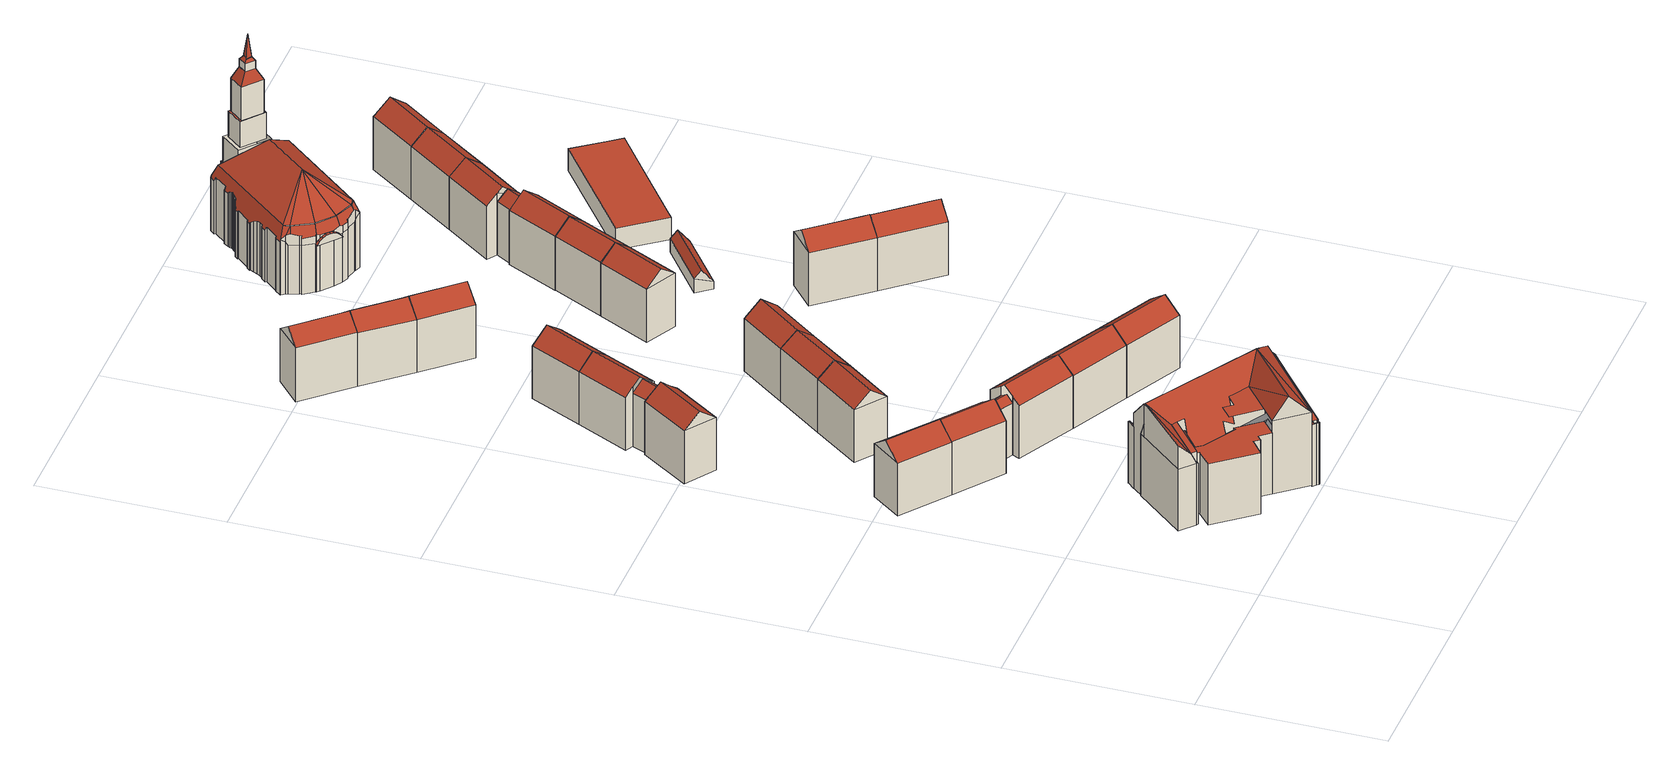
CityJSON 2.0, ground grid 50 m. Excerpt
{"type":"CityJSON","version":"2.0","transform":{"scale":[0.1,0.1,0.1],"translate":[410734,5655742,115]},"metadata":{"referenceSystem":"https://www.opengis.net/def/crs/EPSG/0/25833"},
"CityObjects":{
"building1":{"type":"Building","attributes":{"Dachtyp_tdc":"tdcGableRoof","Gemeindeschluessel":14612000,"Dachneigung":37.02,"QualitaetDacherkennung":70,"Geometrietyp2DReferenz":"3000","measuredHeight":19.49,"function":"31001_9998","roofType":"3100"},"geometry":[{"type":"Solid","lod":"2","boundaries":[[[[0,1,2,3]],[[1,4,5,2]],[[4,6,7,5]],[[6,0,3,7]],[[4,1,8]],[[0,6,9]],[[1,0,9,8]],[[6,4,8,9]],[[3,2,5,7]]]],"semantics":{"surfaces":[{"type":"WallSurface"},{"type":"RoofSurface"},{"type":"GroundSurface"}],"values":[[0,0,0,0,0,0,1,1,2]]}}]},
"building2":{"type":"Building","attributes":{"Dachtyp_tdc":"tdcFreeFormRoof","Gemeindeschluessel":14612000,"Dachneigung":36.96,"QualitaetDacherkennung":73,"Geometrietyp2DReferenz":"3000","measuredHeight":19.43,"function":"31001_9998","roofType":"5000"},"geometry":[{"type":"Solid","lod":"2","boundaries":[[[[6,10,11,7]],[[10,12,13,11]],[[12,14,15,13]],[[14,16,17,15]],[[16,18,19,17]],[[18,20,3,19]],[[20,6,7,3]],[[12,10,6,21,14]],[[18,16,14,21,20]],[[6,20,21]],[[7,11,13,15,17,19,3]]]],"semantics":{"surfaces":[{"type":"WallSurface"},{"type":"RoofSurface"},{"type":"GroundSurface"}],"values":[[0,0,0,0,0,0,0,1,1,0,2]]}}]},
"building3":{"type":"Building","attributes":{"Gemeindeschluessel":14612000,"QualitaetDacherkennung":100,"Geometrietyp2DReferenz":"3000","function":"31001_9998","roofType":"9999"},"children":["building3-1","building3-2","building3-3","building3-4","building3-5","building3-6","building3-7"]},
"building3-1":{"type":"BuildingPart","attributes":{"Dachtyp_tdc":"tdcPolyFlatRoof","Dachneigung":0,"QualitaetDacherkennung":100,"Geometrietyp2DReferenz":"3000","measuredHeight":18.28,"roofType":"1000"},"parents":["building3"],"geometry":[{"type":"MultiSurface","lod":"2","boundaries":[[[22,23,24,25]],[[23,26,27,24]],[[26,28,29,27]],[[28,30,31,29]],[[30,32,33,31]],[[32,34,35,33]],[[34,36,37,35]],[[36,38,39,37]],[[38,40,41,39]],[[40,42,43,41]],[[42,44,45,43]],[[44,46,47,45]],[[46,48,49,47]],[[48,50,51,49]],[[50,52,53,51]],[[52,54,55,53]],[[54,56,57,55]],[[56,58,59,57]],[[58,60,61,62,59]],[[63,64,65,66,67]],[[64,68,69,65]],[[68,70,71,69]],[[70,72,73,71]],[[72,74,75,73]],[[74,76,77,75]],[[76,78,79,77]],[[78,22,25,79]],[[78,76,74,72,70,68,64,63,80,60,58,56,54,52,50,48,46,44,42,40,38,36,34,32,30,28,26,23,22]],[[25,24,27,29,31,33,35,37,39,41,43,45,47,49,51,53,55,57,59,62,81,66,65,69,71,73,75,77,79]]],"semantics":{"surfaces":[{"type":"WallSurface"},{"type":"RoofSurface"},{"type":"GroundSurface"}],"values":[0,0,0,0,0,0,0,0,0,0,0,0,0,0,0,0,0,0,0,0,0,0,0,0,0,0,0,1,2]}}]},
"building3-2":{"type":"BuildingPart","attributes":{"Dachtyp_tdc":"tdcPolyFlatRoof","Dachneigung":0,"QualitaetDacherkennung":100,"Geometrietyp2DReferenz":"3000","measuredHeight":18.12,"roofType":"1000"},"parents":["building3"],"geometry":[{"type":"MultiSurface","lod":"2","boundaries":[[[82,83,84,85,86,87,88,89,90,91,92,93,94,95,96,97,98,99,100]],[[101,102,98,97]],[[103,104,101,97,96]],[[105,103,96,95]],[[106,105,95,94]],[[91,90,107,108]],[[90,89,109,107]],[[89,88,110,109]],[[88,87,111,110]],[[87,86,112,111]],[[86,85,113,112]],[[85,84,114,113]],[[84,83,115,114]],[[83,82,116,115]],[[117,118,119,120,121,122,123,124,125,126,108,107,109,110,111,112,113,114,115,116]],[[118,117,100,99]],[[101,120,119,102]],[[119,118,99,98,102]],[[103,122,121,104]],[[104,121,120,101]],[[105,123,122,103]],[[106,124,123,105]],[[125,124,106,94,93]],[[126,125,93,92]],[[108,126,92,91]],[[116,82,100,117]]],"semantics":{"surfaces":[{"type":"RoofSurface"},{"type":"WallSurface"},{"type":"GroundSurface"},{"type":"ClosureSurface","isClosure":"1","QuelleClosure":"LoD1Solid"}],"values":[0,1,1,1,1,1,1,1,1,1,1,1,1,1,2,3,3,3,3,3,3,3,3,3,3,3]}}]},
"building3-3":{"type":"BuildingPart","attributes":{"Dachtyp_tdc":"tdcGableRoof","Dachneigung":46.11,"QualitaetDacherkennung":100,"Geometrietyp2DReferenz":"3000","measuredHeight":28.09,"roofType":"3100"},"parents":["building3"],"geometry":[{"type":"MultiSurface","lod":"2","boundaries":[[[127,128,91,108,61,60]],[[128,127,129]],[[130,129,131]],[[129,130,132,128]],[[131,127,133]],[[127,131,129]],[[108,126,134,135,136,61]]],"semantics":{"surfaces":[{"type":"WallSurface"},{"type":"RoofSurface"},{"type":"GroundSurface"}],"values":[0,0,1,1,1,1,2]}}]},
"building3-4":{"type":"BuildingPart","attributes":{"Dachtyp_tdc":"tdcGableRoof","Dachneigung":56.49,"QualitaetDacherkennung":100,"Geometrietyp2DReferenz":"3000","measuredHeight":28.16,"roofType":"3100"},"parents":["building3"],"geometry":[{"type":"MultiSurface","lod":"2","boundaries":[[[137,138,63,67,139,140,141]],[[142,143,144,145,146,98,102,101,104,103,105,106,147,148,149,150,151,152,130,131]],[[131,153,154,138,137,142]],[[155,156,157,158,159,160,161,162,163,164,165,166,167,168,169,170,171,139,67]]],"semantics":{"surfaces":[{"type":"WallSurface"},{"type":"RoofSurface"},{"type":"GroundSurface"}],"values":[0,1,1,2]}}]},
"building3-5":{"type":"BuildingPart","attributes":{"Dachtyp_tdc":"tdcGambrelHipGambrelRoof","Dachneigung":47.39,"QualitaetDacherkennung":100,"Geometrietyp2DReferenz":"3000","measuredHeight":28.23,"roofType":"9999"},"parents":["building3"],"geometry":[{"type":"MultiSurface","lod":"2","boundaries":[[[82,172,173,174,116]],[[172,175,176,173]],[[175,100,117,177,176]],[[178,140,179,143,180]],[[100,175,178,180]],[[100,180,181,82]],[[141,182,142]],[[183,181,180,142]],[[182,184,183,142]],[[82,181,183,184,172]],[[172,184,182,141,140,178,175]],[[177,174,173,176]]],"semantics":{"surfaces":[{"type":"WallSurface"},{"type":"RoofSurface"},{"type":"GroundSurface"}],"values":[0,0,0,1,1,1,1,1,1,0,0,2]}}]},
"building3-6":{"type":"BuildingPart","attributes":{"Dachtyp_tdc":"tdcLeanToRoof","Dachneigung":0,"QualitaetDacherkennung":100,"Geometrietyp2DReferenz":"3000","measuredHeight":21.67,"roofType":"2100"},"parents":["building3"],"geometry":[{"type":"MultiSurface","lod":"2","boundaries":[[[185,181,186,116,82]],[[181,180,144,187,186]],[[181,185,188,180]],[[187,117,116,186]]],"semantics":{"surfaces":[{"type":"WallSurface"},{"type":"RoofSurface"},{"type":"GroundSurface"}],"values":[0,0,1,2]}}]},
"building3-7":{"type":"BuildingPart","attributes":{"Dachtyp_tdc":"tdcPolyFlatRoof","Dachneigung":0,"QualitaetDacherkennung":100,"Geometrietyp2DReferenz":"3000","measuredHeight":21.7,"roofType":"1000"},"parents":["building3"],"geometry":[{"type":"MultiSurface","lod":"2","boundaries":[[[189,190,191,192,132,130,152]],[[134,126,124,193,194,195,196,197]]],"semantics":{"surfaces":[{"type":"RoofSurface"},{"type":"GroundSurface"}],"values":[0,1]}}]},
"building4":{"type":"Building","attributes":{"Dachtyp_tdc":"tdcFreeFormRoof","Gemeindeschluessel":14612000,"Dachneigung":37.3,"QualitaetDacherkennung":77,"Geometrietyp2DReferenz":"3000","measuredHeight":19.48,"function":"31001_9998","roofType":"5000"},"geometry":[{"type":"Solid","lod":"2","boundaries":[[[[198,199,200,201]],[[199,202,203,200]],[[202,204,205,203]],[[204,206,207,205]],[[206,208,209,207]],[[208,198,201,209]],[[208,206,204,210,211]],[[210,202,199,198,211]],[[198,208,211]],[[204,202,210]],[[201,200,203,205,207,209]]]],"semantics":{"surfaces":[{"type":"WallSurface"},{"type":"RoofSurface"},{"type":"GroundSurface"}],"values":[[0,0,0,0,0,0,1,1,0,0,2]]}}]},
"building5":{"type":"Building","attributes":{"Dachtyp_tdc":"tdcGableRoof","Gemeindeschluessel":14612000,"Dachneigung":37.08,"QualitaetDacherkennung":72,"Geometrietyp2DReferenz":"3000","measuredHeight":19.44,"function":"31001_9998","roofType":"3100"},"geometry":[{"type":"Solid","lod":"2","boundaries":[[[[212,213,214,215]],[[213,216,217,214]],[[216,218,219,217]],[[218,212,215,219]],[[216,213,220]],[[212,218,221]],[[213,212,221,220]],[[218,216,220,221]],[[215,214,217,219]]]],"semantics":{"surfaces":[{"type":"WallSurface"},{"type":"RoofSurface"},{"type":"GroundSurface"}],"values":[[0,0,0,0,0,0,1,1,2]]}}]},
"building6":{"type":"Building","attributes":{"Gemeindeschluessel":14612000,"Geometrietyp2DReferenz":"3000","function":"31001_9998","roofType":"9999"},"children":["building6-1","building6-2"]},
"building6-1":{"type":"BuildingPart","attributes":{"Dachtyp_tdc":"tdcFreeFormRoof","Dachneigung":37.28,"QualitaetDacherkennung":52,"Geometrietyp2DReferenz":"3000","measuredHeight":17.02,"roofType":"5000"},"parents":["building6"],"geometry":[{"type":"MultiSurface","lod":"2","boundaries":[[[222,223,17,224]],[[223,225,15,17]],[[226,227,228,229,230]],[[228,231,232,222,229]],[[223,232,231,225]],[[222,232,223]],[[225,231,228,227,233]],[[233,227,226,234]],[[15,13,235,236,224,17]],[[225,233,13,15]],[[233,234,235,13]]],"semantics":{"surfaces":[{"type":"WallSurface"},{"type":"RoofSurface"},{"type":"GroundSurface"}],"values":[0,0,1,1,0,0,0,0,2,0,0]}}]},
"building6-2":{"type":"BuildingPart","attributes":{"Dachtyp_tdc":"tdcGableRoof","Dachneigung":37.16,"QualitaetDacherkennung":72,"Geometrietyp2DReferenz":"3000","measuredHeight":19.46,"roofType":"3100"},"parents":["building6"],"geometry":[{"type":"MultiSurface","lod":"2","boundaries":[[[237,238,222,224,239]],[[240,235,234,226]],[[240,241,242,235]],[[241,243,244,242]],[[243,245,246,244]],[[245,247,248,246]],[[247,249,250,248]],[[249,237,239,250]],[[245,243,241,240,251]],[[251,238,237,249,247,245]],[[239,224,236,235,242,244,246,248,250]]],"semantics":{"surfaces":[{"type":"WallSurface"},{"type":"RoofSurface"},{"type":"GroundSurface"}],"values":[0,0,0,0,0,0,0,0,1,1,2]}}]},
"building7":{"type":"Building","attributes":{"Gemeindeschluessel":14612000,"Geometrietyp2DReferenz":"3000","function":"31001_9998","roofType":"9999"},"children":["building7-1","building7-2"]},
"building7-1":{"type":"BuildingPart","attributes":{"Dachtyp_tdc":"tdcGableRoof","Dachneigung":38.17,"QualitaetDacherkennung":59,"Geometrietyp2DReferenz":"3000","measuredHeight":18.44,"roofType":"3100"},"parents":["building7"],"geometry":[{"type":"MultiSurface","lod":"2","boundaries":[[[252,253,205,254]],[[253,255,203,205]],[[255,256,257,203]],[[255,253,258]],[[253,252,259,258]],[[256,255,258,259,260]],[[254,205,203,257,261]]],"semantics":{"surfaces":[{"type":"WallSurface"},{"type":"RoofSurface"},{"type":"GroundSurface"}],"values":[0,0,0,0,1,1,2]}}]},
"building7-2":{"type":"BuildingPart","attributes":{"Dachtyp_tdc":"tdcGableRoof","Dachneigung":37.46,"QualitaetDacherkennung":78,"Geometrietyp2DReferenz":"3000","measuredHeight":19.54,"roofType":"3100"},"parents":["building7"],"geometry":[{"type":"MultiSurface","lod":"2","boundaries":[[[262,252,254]],[[263,257,256]],[[263,264,265,257]],[[264,266,267,265]],[[266,268,269,267]],[[268,270,271,269]],[[270,272,273,271]],[[272,262,254,273]],[[268,266,264,263,274]],[[274,262,272,270,268]],[[254,261,257,265,267,269,271,273]]],"semantics":{"surfaces":[{"type":"WallSurface"},{"type":"RoofSurface"},{"type":"GroundSurface"}],"values":[0,0,0,0,0,0,0,0,1,1,2]}}]},
"building8":{"type":"Building","attributes":{"Dachtyp_tdc":"tdcGableRoof","Gemeindeschluessel":14612000,"Dachneigung":36.84,"QualitaetDacherkennung":76,"Geometrietyp2DReferenz":"3000","measuredHeight":19.42,"function":"31001_9998","roofType":"3100"},"geometry":[{"type":"Solid","lod":"2","boundaries":[[[[275,276,277,214]],[[276,278,279,277]],[[278,216,217,279]],[[216,275,214,217]],[[278,276,280]],[[275,216,220]],[[276,275,220,280]],[[216,278,280,220]],[[214,277,279,217]]]],"semantics":{"surfaces":[{"type":"WallSurface"},{"type":"RoofSurface"},{"type":"GroundSurface"}],"values":[[0,0,0,0,0,0,1,1,2]]}}]},
"building9":{"type":"Building","attributes":{"Dachtyp_tdc":"tdcGableRoof","Gemeindeschluessel":14612000,"Dachneigung":37.14,"QualitaetDacherkennung":76,"Geometrietyp2DReferenz":"3000","measuredHeight":19.46,"function":"31001_9998","roofType":"3100"},"geometry":[{"type":"Solid","lod":"2","boundaries":[[[[266,281,282,267]],[[281,283,284,282]],[[283,270,271,284]],[[270,266,267,271]],[[283,281,285]],[[266,270,268]],[[281,266,268,285]],[[270,283,285,268]],[[267,282,284,271]]]],"semantics":{"surfaces":[{"type":"WallSurface"},{"type":"RoofSurface"},{"type":"GroundSurface"}],"values":[[0,0,0,0,0,0,1,1,2]]}}]},
"building10":{"type":"Building","attributes":{"Dachtyp_tdc":"tdcGableRoof","Gemeindeschluessel":14612000,"Dachneigung":36.98,"QualitaetDacherkennung":76,"Geometrietyp2DReferenz":"3000","measuredHeight":19.47,"function":"31001_9998","roofType":"3100"},"geometry":[{"type":"Solid","lod":"2","boundaries":[[[[243,286,287,244]],[[286,288,289,287]],[[288,290,248,289]],[[290,243,244,248]],[[288,286,291]],[[243,290,292]],[[286,243,292,291]],[[290,288,291,292]],[[244,287,289,248]]]],"semantics":{"surfaces":[{"type":"WallSurface"},{"type":"RoofSurface"},{"type":"GroundSurface"}],"values":[[0,0,0,0,0,0,1,1,2]]}}]},
"building11":{"type":"Building","attributes":{"Dachtyp_tdc":"tdcGableRoof","Gemeindeschluessel":14612000,"Dachneigung":37.13,"QualitaetDacherkennung":80,"Geometrietyp2DReferenz":"3000","measuredHeight":19.52,"function":"31001_9998","roofType":"3100"},"geometry":[{"type":"Solid","lod":"2","boundaries":[[[[293,294,295,296]],[[294,297,298,295]],[[297,299,300,298]],[[299,293,296,300]],[[297,294,301]],[[293,299,302]],[[294,293,302,301]],[[299,297,301,302]],[[296,295,298,300]]]],"semantics":{"surfaces":[{"type":"WallSurface"},{"type":"RoofSurface"},{"type":"GroundSurface"}],"values":[[0,0,0,0,0,0,1,1,2]]}}]},
"building12":{"type":"Building","attributes":{"Dachtyp_tdc":"tdcGableRoof","Gemeindeschluessel":14612000,"Dachneigung":37.05,"QualitaetDacherkennung":72,"Geometrietyp2DReferenz":"3000","measuredHeight":19.4,"function":"31001_9998","roofType":"3100"},"geometry":[{"type":"Solid","lod":"2","boundaries":[[[[303,304,305,306]],[[304,307,308,305]],[[307,278,309,308]],[[278,303,306,309]],[[307,304,310]],[[303,278,280]],[[304,303,280,310]],[[278,307,310,280]],[[306,305,308,309]]]],"semantics":{"surfaces":[{"type":"WallSurface"},{"type":"RoofSurface"},{"type":"GroundSurface"}],"values":[[0,0,0,0,0,0,1,1,2]]}}]},
"building13":{"type":"Building","attributes":{"Dachtyp_tdc":"tdcGableRoof","Gemeindeschluessel":14612000,"Dachneigung":37.38,"QualitaetDacherkennung":82,"Geometrietyp2DReferenz":"3000","measuredHeight":19.55,"function":"31001_9998","roofType":"3100"},"geometry":[{"type":"Solid","lod":"2","boundaries":[[[[311,312,313,300]],[[312,314,315,313]],[[314,316,296,315]],[[316,311,300,296]],[[314,312,317]],[[311,316,318]],[[312,311,318,317]],[[316,314,317,318]],[[300,313,315,296]]]],"semantics":{"surfaces":[{"type":"WallSurface"},{"type":"RoofSurface"},{"type":"GroundSurface"}],"values":[[0,0,0,0,0,0,1,1,2]]}}]},
"building14":{"type":"Building","attributes":{"Dachtyp_tdc":"tdcGableRoof","Gemeindeschluessel":14612000,"Dachneigung":37.07,"QualitaetDacherkennung":73,"Geometrietyp2DReferenz":"3000","measuredHeight":19.49,"function":"31001_9998","roofType":"3100"},"geometry":[{"type":"Solid","lod":"2","boundaries":[[[[319,288,289,320]],[[288,286,287,289]],[[286,321,322,287]],[[321,319,320,322]],[[286,288,323]],[[319,321,324]],[[288,319,324,323]],[[321,286,323,324]],[[320,289,287,322]]]],"semantics":{"surfaces":[{"type":"WallSurface"},{"type":"RoofSurface"},{"type":"GroundSurface"}],"values":[[0,0,0,0,0,0,1,1,2]]}}]},
"building15":{"type":"Building","attributes":{"Dachtyp_tdc":"tdcGableRoof","Gemeindeschluessel":14612000,"Dachneigung":37.32,"QualitaetDacherkennung":73,"Geometrietyp2DReferenz":"3000","measuredHeight":19.55,"function":"31001_9998","roofType":"3100"},"geometry":[{"type":"Solid","lod":"2","boundaries":[[[[325,326,327,313]],[[326,328,329,327]],[[328,314,315,329]],[[314,325,313,315]],[[328,326,330]],[[325,314,331]],[[326,325,331,330]],[[314,328,330,331]],[[313,327,329,315]]]],"semantics":{"surfaces":[{"type":"WallSurface"},{"type":"RoofSurface"},{"type":"GroundSurface"}],"values":[[0,0,0,0,0,0,1,1,2]]}}]},
"building16":{"type":"Building","attributes":{"Dachtyp_tdc":"tdcGableRoof","Gemeindeschluessel":14612000,"Dachneigung":36.96,"QualitaetDacherkennung":75,"Geometrietyp2DReferenz":"3000","measuredHeight":19.5,"function":"31001_9998","roofType":"3100"},"geometry":[{"type":"Solid","lod":"2","boundaries":[[[[332,333,334,335]],[[333,336,337,334]],[[336,338,339,337]],[[338,332,335,339]],[[336,333,340]],[[332,338,341]],[[333,332,341,340]],[[338,336,340,341]],[[335,334,337,339]]]],"semantics":{"surfaces":[{"type":"WallSurface"},{"type":"RoofSurface"},{"type":"GroundSurface"}],"values":[[0,0,0,0,0,0,1,1,2]]}}]},
"building17":{"type":"Building","attributes":{"Dachtyp_tdc":"tdcGableRoof","Gemeindeschluessel":14612000,"Dachneigung":36.8,"QualitaetDacherkennung":81,"Geometrietyp2DReferenz":"3000","measuredHeight":19.49,"function":"31001_9998","roofType":"3100"},"geometry":[{"type":"Solid","lod":"2","boundaries":[[[[342,343,344,334]],[[343,345,346,344]],[[345,336,337,346]],[[336,342,334,337]],[[345,343,347]],[[342,336,340]],[[343,342,340,347]],[[336,345,347,340]],[[334,344,346,337]]]],"semantics":{"surfaces":[{"type":"WallSurface"},{"type":"RoofSurface"},{"type":"GroundSurface"}],"values":[[0,0,0,0,0,0,1,1,2]]}}]},
"building18":{"type":"Building","attributes":{"Dachtyp_tdc":"tdcGableRoof","Gemeindeschluessel":14612000,"Dachneigung":37.13,"QualitaetDacherkennung":77,"Geometrietyp2DReferenz":"3000","measuredHeight":19.55,"function":"31001_9998","roofType":"3100"},"geometry":[{"type":"Solid","lod":"2","boundaries":[[[[348,349,350,351]],[[349,352,353,350]],[[352,354,355,353]],[[354,348,351,355]],[[352,349,356]],[[348,354,357]],[[349,348,357,356]],[[354,352,356,357]],[[351,350,353,355]]]],"semantics":{"surfaces":[{"type":"WallSurface"},{"type":"RoofSurface"},{"type":"GroundSurface"}],"values":[[0,0,0,0,0,0,1,1,2]]}}]},
"building19":{"type":"Building","attributes":{"Dachtyp_tdc":"tdcGableRoof","Gemeindeschluessel":14612000,"Dachneigung":52.35,"QualitaetDacherkennung":3,"Geometrietyp2DReferenz":"3000","measuredHeight":6.33,"function":"31001_2463","roofType":"3100"},"geometry":[{"type":"Solid","lod":"2","boundaries":[[[[358,359,360,361]],[[359,362,363,360]],[[362,364,365,363]],[[364,358,361,365]],[[362,359,366]],[[358,364,367]],[[359,358,367,366]],[[364,362,366,367]],[[361,360,363,365]]]],"semantics":{"surfaces":[{"type":"WallSurface"},{"type":"RoofSurface"},{"type":"GroundSurface"}],"values":[[0,0,0,0,0,0,1,1,2]]}}]},
"building20":{"type":"Building","attributes":{"Gemeindeschluessel":14612000,"Geometrietyp2DReferenz":"3000","function":"31001_9998","roofType":"9999"},"children":["building20-1","building20-2"]},
"building20-1":{"type":"BuildingPart","attributes":{"Dachtyp_tdc":"tdcGableRoof","Dachneigung":37.64,"QualitaetDacherkennung":60,"Geometrietyp2DReferenz":"3000","measuredHeight":18.37,"roofType":"3100"},"parents":["building20"],"geometry":[{"type":"MultiSurface","lod":"2","boundaries":[[[368,369,370,371]],[[372,373,374,375]],[[368,373,376]],[[369,368,376,377,378]],[[373,372,379,377,376]],[[371,370,375,374]],[[373,368,371,374]]],"semantics":{"surfaces":[{"type":"WallSurface"},{"type":"RoofSurface"},{"type":"GroundSurface"}],"values":[0,0,0,1,1,2,0]}}]},
"building20-2":{"type":"BuildingPart","attributes":{"Dachtyp_tdc":"tdcGableRoof","Dachneigung":36.95,"QualitaetDacherkennung":81,"Geometrietyp2DReferenz":"3000","measuredHeight":19.77,"roofType":"3100"},"parents":["building20"],"geometry":[{"type":"MultiSurface","lod":"2","boundaries":[[[345,343,380,381]],[[343,382,383,380]],[[382,384,375,383]],[[384,372,375]],[[385,370,369]],[[385,386,387,370]],[[386,345,381,387]],[[386,388,389,390,345]],[[343,390,389,391,382]],[[382,391,384]],[[385,388,386]],[[345,390,343]],[[381,380,383,375,370,387]]],"semantics":{"surfaces":[{"type":"WallSurface"},{"type":"RoofSurface"},{"type":"GroundSurface"}],"values":[0,0,0,0,0,0,0,1,1,0,0,0,2]}}]},
"building21":{"type":"Building","attributes":{"Dachtyp_tdc":"tdcGableRoof","Gemeindeschluessel":14612000,"Dachneigung":36.98,"QualitaetDacherkennung":80,"Geometrietyp2DReferenz":"3000","measuredHeight":19.54,"function":"31001_9998","roofType":"3100"},"geometry":[{"type":"Solid","lod":"2","boundaries":[[[[349,392,393,350]],[[392,394,395,393]],[[394,352,353,395]],[[352,349,350,353]],[[394,392,396]],[[349,352,397]],[[392,349,397,396]],[[352,394,396,397]],[[350,393,395,353]]]],"semantics":{"surfaces":[{"type":"WallSurface"},{"type":"RoofSurface"},{"type":"GroundSurface"}],"values":[[0,0,0,0,0,0,1,1,2]]}}]},
"building22":{"type":"Building","attributes":{"name":"Annenkirche","Gemeindeschluessel":14612000,"QualitaetDacherkennung":100,"Geometrietyp2DReferenz":"3000","function":"31001_3041","roofType":"9999"},"children":["building22-1","building22-2","building22-3","building22-4","building22-5","building22-6","building22-7","building22-8","building22-9","building22-10","building22-11"]},
"building22-1":{"type":"BuildingPart","attributes":{"Dachtyp_tdc":"tdcTentRoof","Dachneigung":47.9,"QualitaetDacherkennung":100,"Geometrietyp2DReferenz":"3000","measuredHeight":27.95,"roofType":"4000"},"parents":["building22"],"geometry":[{"type":"MultiSurface","lod":"2","boundaries":[[[398,399,400]],[[401,398,400]],[[402,403,404,405,406,407]],[[408,409,403,402]],[[409,410,404,403]],[[410,399,405,404]],[[399,398,406,405]],[[398,401,407,406]],[[401,408,402,407]],[[409,408,400]],[[410,409,400]],[[399,410,400]]],"semantics":{"surfaces":[{"type":"RoofSurface"},{"type":"GroundSurface"},{"type":"WallSurface"}],"values":[0,0,1,2,2,2,2,2,2,0,0,0]}}]},
"building22-2":{"type":"BuildingPart","attributes":{"Dachtyp_tdc":"tdcCutHipRoof","Dachneigung":73.93,"QualitaetDacherkennung":100,"Geometrietyp2DReferenz":"3000","measuredHeight":16.94,"roofType":"9999"},"parents":["building22"],"geometry":[{"type":"Solid","lod":"2","boundaries":[[[[411,412,413,414]],[[412,415,416,413]],[[415,417,418,416]],[[417,411,414,418]],[[412,411,419,420]],[[415,412,420,421]],[[417,415,421,422]],[[411,417,422,419]],[[422,421,420,419]],[[414,413,416,418]]]],"semantics":{"surfaces":[{"type":"WallSurface"},{"type":"RoofSurface"},{"type":"GroundSurface"}],"values":[[0,0,0,0,1,1,1,1,1,2]]}}]},
"building22-3":{"type":"BuildingPart","attributes":{"Dachtyp_tdc":"tdcFreeFormRoof","Dachneigung":71.38,"QualitaetDacherkennung":100,"Geometrietyp2DReferenz":"3000","measuredHeight":19.69,"roofType":"5000"},"parents":["building22"],"geometry":[{"type":"MultiSurface","lod":"2","boundaries":[[[423,424,425,426]],[[427,428,424,423]],[[426,425,429,430,431,432]],[[433,431,430]],[[434,435,428,427]],[[436,437,438,439,440,441,442,443,444,445,446,447,448]],[[449,450,451,452,453]],[[453,452,454,455]],[[455,454,456,457]],[[457,456,458,435,434]],[[459,460,437,436]],[[460,461,438,437]],[[461,462,439,438]],[[462,449,440,439]],[[449,453,441,440]],[[453,455,442,441]],[[455,457,443,442]],[[457,434,444,443]],[[434,427,445,444]],[[427,423,446,445]],[[423,426,447,446]],[[426,432,448,447]],[[433,430,398,401]],[[430,429,398]],[[429,425,424,428,435,458,399,398]],[[458,456,454,452,451,410,399]],[[451,450,463,464,465,466,409,410]],[[466,467,468,469,408,409]],[[398,399,410,409,408,401]],[[468,470,469]],[[467,471,470,468]],[[466,465,460,459,471,467]],[[460,465,464,461]],[[461,464,463,462]],[[462,463,450,449]]],"semantics":{"surfaces":[{"type":"WallSurface"},{"type":"GroundSurface"},{"type":"RoofSurface"}],"values":[0,0,0,0,0,1,0,0,0,0,0,0,0,0,0,0,0,0,0,0,0,0,2,2,2,2,2,2,2,0,0,0,0,0,0]}}]},
"building22-4":{"type":"BuildingPart","attributes":{"Dachtyp_tdc":"tdcPyramidRoof","Dachneigung":54.64,"QualitaetDacherkennung":100,"Geometrietyp2DReferenz":"3000","measuredHeight":5.11,"roofType":"4000"},"parents":["building22"],"geometry":[{"type":"Solid","lod":"2","boundaries":[[[[472,473,474,475]],[[473,476,477,474]],[[476,478,479,477]],[[478,472,475,479]],[[473,472,480]],[[476,473,480]],[[478,476,480]],[[472,478,480]],[[475,474,477,479]]]],"semantics":{"surfaces":[{"type":"WallSurface"},{"type":"RoofSurface"},{"type":"GroundSurface"}],"values":[[0,0,0,0,1,1,1,1,2]]}}]},
"building22-5":{"type":"BuildingPart","attributes":{"Dachtyp_tdc":"tdcHipRoof","Dachneigung":39.48,"QualitaetDacherkennung":100,"Geometrietyp2DReferenz":"3000","measuredHeight":8.33,"roofType":"3200"},"parents":["building22"],"geometry":[{"type":"MultiSurface","lod":"2","boundaries":[[[481,482,483]],[[408,481,483,400]],[[482,401,400,483]]],"semantics":{"surfaces":[{"type":"RoofSurface"}],"values":[0,0,0]}}]},
"building22-6":{"type":"BuildingPart","attributes":{"Dachtyp_tdc":"tdcCutHipRoof","Dachneigung":0,"QualitaetDacherkennung":100,"Geometrietyp2DReferenz":"3000","measuredHeight":19.77,"roofType":"9999"},"parents":["building22"],"geometry":[{"type":"MultiSurface","lod":"2","boundaries":[[[484,485,486,487]],[[485,488,489,486]],[[488,490,491,489]],[[490,492,493,491]],[[492,494,495,493]],[[494,496,497,495]],[[496,498,499,497]],[[498,500,501,499]],[[500,502,503,501]],[[502,504,505,503]],[[504,506,507,505]],[[469,508,509,510,511,512,513,514,515,516,517,518,519,520,521,522,523,524,525,526,527,528,529,530,531,532,533,534,535,536,537,538,539,540,541,542,543,544,545,546,547,548,549,550,551,552,553,554,555,556,481,408]],[[500,498,496,494,492,490,488,485,484,557,558,559,560,561,562,563,564,565,566,567,568,569,570,571,572,573,574,575,576,577,578,579,580,581,582,583,584,585,433,401,482]],[[556,586,587,588,589,590,591,592,593,594,595,596,506,504,502,500,482,481]],[[507,597,598,599,600,601,602,603,604,605,606,607,608,609,610,611,612,613,614,615,616,617,618,619,620,621,622,623,624,625,626,627,628,629,630,631,632,633,634,635,636,637,638,639,640,641,642,643,644,645,646,647,648,649,650,651,652,653,654,655,656,657,658,659,436,448,660,661,662,663,664,665,666,667,668,669,670,671,672,673,674,675,676,677,678,679,680,681,682,683,684,685,686,687,688,689,690,487,486,489,491,493,495,497,499,501,503,505]],[[557,484,487,690]],[[506,596,597,507]],[[596,595,598,597]],[[595,594,599,598]],[[594,593,600,599]],[[592,591,602,601]],[[591,590,603,602]],[[590,589,604,603]],[[589,588,605,604]],[[588,587,606,605]],[[587,586,607,606]],[[586,556,608,607]],[[556,555,609,608]],[[555,554,610,609]],[[554,553,611,610]],[[553,552,612,611]],[[552,551,613,612]],[[551,550,614,613]],[[550,549,615,614]],[[549,548,616,615]],[[548,547,617,616]],[[547,546,618,617]],[[546,545,619,618]],[[545,544,620,619]],[[544,543,621,620]],[[543,542,622,621]],[[542,541,623,622]],[[541,540,624,623]],[[540,539,625,624]],[[539,538,626,625]],[[538,537,627,626]],[[537,536,628,627]],[[536,535,629,628]],[[535,534,630,629]],[[534,533,631,630]],[[533,532,632,631]],[[532,531,633,632]],[[531,530,634,633]],[[530,529,635,634]],[[529,528,636,635]],[[528,527,637,636]],[[527,526,638,637]],[[526,525,639,638]],[[525,524,640,639]],[[524,523,641,640]],[[523,522,642,641]],[[522,521,643,642]],[[521,520,644,643]],[[520,519,645,644]],[[519,518,646,645]],[[518,517,647,646]],[[517,516,648,647]],[[516,515,649,648]],[[515,514,650,649]],[[514,513,651,650]],[[513,512,652,651]],[[512,511,653,652]],[[511,510,654,653]],[[510,509,655,654]],[[509,508,656,655]],[[508,469,657,656]],[[469,470,658,657]],[[470,471,659,658]],[[471,459,436,659]],[[432,431,660,448]],[[431,433,661,660]],[[433,585,662,661]],[[585,584,663,662]],[[584,583,664,663]],[[583,582,665,664]],[[582,581,666,665]],[[581,580,667,666]],[[580,579,668,667]],[[579,578,669,668]],[[578,577,670,669]],[[577,576,671,670]],[[576,575,672,671]],[[575,574,673,672]],[[574,573,674,673]],[[573,572,675,674]],[[572,571,676,675]],[[571,570,677,676]],[[570,569,678,677]],[[569,568,679,678]],[[568,567,680,679]],[[567,566,681,680]],[[566,565,682,681]],[[565,564,683,682]],[[564,563,684,683]],[[563,562,685,684]],[[562,561,686,685]],[[561,560,687,686]],[[560,559,688,687]],[[559,558,689,688]],[[558,557,690,689]]],"semantics":{"surfaces":[{"type":"WallSurface"},{"type":"RoofSurface"},{"type":"GroundSurface"}],"values":[0,0,0,0,0,0,0,0,0,0,0,1,1,1,2,0,0,0,0,0,0,0,0,0,0,0,0,0,0,0,0,0,0,0,0,0,0,0,0,0,0,0,0,0,0,0,0,0,0,0,0,0,0,0,0,0,0,0,0,0,0,0,0,0,0,0,0,0,0,0,0,0,0,0,0,0,0,0,0,0,0,0,0,0,0,0,0,0,0,0,0,0,0,0,0,0,0,0,0,0,0,0,0,0,0,0,0,0,0,0]}}]},
"building22-7":{"type":"BuildingPart","attributes":{"Dachtyp_tdc":"tdcLeanToRoof","Dachneigung":0,"QualitaetDacherkennung":100,"Geometrietyp2DReferenz":"3000","measuredHeight":15.08,"roofType":"2100"},"parents":["building22"],"geometry":[{"type":"MultiSurface","lod":"2","boundaries":[[[691,692,693,600,593]],[[692,694,695,693]],[[694,696,697,695]],[[696,698,699,697]],[[698,700,701,699]],[[700,702,703,701]],[[702,704,705,703]],[[704,706,707,705]],[[706,708,709,707]],[[708,710,711,709]],[[710,712,713,711]],[[712,714,715,713]],[[714,716,717,718,715]],[[717,719,720,718]],[[719,721,722,723,720]],[[722,724,592,601,723]],[[600,693,695,697,699,701,703,705,707,709,711,713,715,718,720,723,601]]],"semantics":{"surfaces":[{"type":"WallSurface"},{"type":"GroundSurface"}],"values":[0,0,0,0,0,0,0,0,0,0,0,0,0,0,0,0,1]}}]},
"building22-8":{"type":"BuildingPart","attributes":{"Dachtyp_tdc":"tdcBarrelRoof","Dachneigung":53.95,"QualitaetDacherkennung":100,"Geometrietyp2DReferenz":"3000","measuredHeight":2.22,"roofType":"3900"},"parents":["building22"],"geometry":[{"type":"Solid","lod":"2","boundaries":[[[[725,726,727,728,729,730,731,732,733]],[[734,735,736,737,738,739,740,741,742]],[[726,734,742,727]],[[735,725,733,736]],[[727,742,741,728]],[[736,733,732,737]],[[728,741,740,729]],[[737,732,731,738]],[[729,740,739,730]],[[738,731,730,739]],[[734,726,725,735]]]],"semantics":{"surfaces":[{"type":"WallSurface"},{"type":"RoofSurface"},{"type":"GroundSurface"}],"values":[[0,0,1,1,1,1,1,1,1,1,2]]}}]},
"building22-9":{"type":"BuildingPart","attributes":{"Dachtyp_tdc":"tdcLeanToRoof","Dachneigung":0,"QualitaetDacherkennung":100,"Geometrietyp2DReferenz":"3000","measuredHeight":7.7,"roofType":"2100"},"parents":["building22"],"geometry":[{"type":"MultiSurface","lod":"2","boundaries":[[[743,744,745,746]],[[744,747,748,745]],[[747,749,750,748]],[[749,743,746,750]],[[749,747,744,743]]],"semantics":{"surfaces":[{"type":"WallSurface"},{"type":"RoofSurface"}],"values":[0,0,0,0,1]}}]},
"building22-10":{"type":"BuildingPart","attributes":{"Dachtyp_tdc":"tdcLeanToRoof","Dachneigung":0,"QualitaetDacherkennung":100,"Geometrietyp2DReferenz":"3000","measuredHeight":7.21,"roofType":"2100"},"parents":["building22"],"geometry":[{"type":"MultiSurface","lod":"2","boundaries":[[[751,752,753,754]],[[752,755,756,757,721,716,753]],[[755,758,759,756]],[[758,751,754,760,759]]],"semantics":{"surfaces":[{"type":"WallSurface"}],"values":[0,0,0,0]}}]},
"building22-11":{"type":"BuildingPart","attributes":{"Dachtyp_tdc":"tdcPyramidRoof","Dachneigung":83.82,"QualitaetDacherkennung":100,"Geometrietyp2DReferenz":"3000","measuredHeight":6.85,"roofType":"4000"},"parents":["building22"],"geometry":[{"type":"Solid","lod":"2","boundaries":[[[[761,762,763]],[[764,761,763]],[[765,766,767,768]],[[764,769,766,765]],[[769,762,767,766]],[[762,761,768,767]],[[761,764,765,768]],[[769,764,763]],[[762,769,763]]]],"semantics":{"surfaces":[{"type":"RoofSurface"},{"type":"GroundSurface"},{"type":"WallSurface"}],"values":[[0,0,1,2,2,2,2,0,0]]}}]},
"building23":{"type":"Building","attributes":{"Dachtyp_tdc":"tdcFreeFormRoof","Gemeindeschluessel":14612000,"Dachneigung":37.53,"QualitaetDacherkennung":76,"Geometrietyp2DReferenz":"3000","measuredHeight":19.54,"function":"31001_9998","roofType":"5000"},"geometry":[{"type":"Solid","lod":"2","boundaries":[[[[770,771,772,773]],[[771,774,775,772]],[[774,776,371,775]],[[776,774,777,778]],[[778,777,771,770,779]],[[779,776,778]],[[774,771,777]],[[371,374,773,772,775]],[[776,779,374,371]],[[779,770,773,374]]]],"semantics":{"surfaces":[{"type":"WallSurface"},{"type":"RoofSurface"},{"type":"GroundSurface"}],"values":[[0,0,0,1,1,0,0,2,0,0]]}}]},
"building24":{"type":"Building","attributes":{"Dachtyp_tdc":"tdcGableRoof","Gemeindeschluessel":14612000,"Dachneigung":37.36,"QualitaetDacherkennung":77,"Geometrietyp2DReferenz":"3000","measuredHeight":19.52,"function":"31001_9998","roofType":"3100"},"geometry":[{"type":"Solid","lod":"2","boundaries":[[[[771,780,781,772]],[[780,782,783,781]],[[782,774,775,783]],[[774,771,772,775]],[[782,780,784]],[[771,774,777]],[[780,771,777,784]],[[774,782,784,777]],[[772,781,783,775]]]],"semantics":{"surfaces":[{"type":"WallSurface"},{"type":"RoofSurface"},{"type":"GroundSurface"}],"values":[[0,0,0,0,0,0,1,1,2]]}}]},
"building25":{"type":"Building","attributes":{"Dachtyp_tdc":"tdcPolyFlatRoof","Gemeindeschluessel":14612000,"Dachneigung":0,"QualitaetDacherkennung":58,"Geometrietyp2DReferenz":"3000","measuredHeight":6.45,"function":"31001_9998","roofType":"1000"},"geometry":[{"type":"Solid","lod":"2","boundaries":[[[[785,786,787,788]],[[786,789,790,787]],[[789,791,792,790]],[[791,793,794,792]],[[793,795,796,794]],[[795,797,798,796]],[[797,785,788,798]],[[797,795,793,791,789,786,785]],[[788,787,790,792,794,796,798]]]],"semantics":{"surfaces":[{"type":"WallSurface"},{"type":"RoofSurface"},{"type":"GroundSurface"}],"values":[[0,0,0,0,0,0,0,1,2]]}}]},
"building26":{"type":"Building","attributes":{"Dachtyp_tdc":"tdcFreeFormRoof","Gemeindeschluessel":14612000,"Dachneigung":37.12,"QualitaetDacherkennung":77,"Geometrietyp2DReferenz":"3000","measuredHeight":19.5,"function":"31001_9998","roofType":"5000"},"geometry":[{"type":"Solid","lod":"2","boundaries":[[[[780,799,800,781]],[[799,801,802,800]],[[801,803,804,802]],[[803,782,783,804]],[[782,780,781,783]],[[784,805,801,799,780]],[[803,805,784,782]],[[780,782,784]],[[803,801,805]],[[781,800,802,804,783]]]],"semantics":{"surfaces":[{"type":"WallSurface"},{"type":"RoofSurface"},{"type":"GroundSurface"}],"values":[[0,0,0,0,0,1,1,0,0,2]]}}]}
},
"vertices":[
[164,849,174],[36,946,174],[36,946,18],[164,849,18],[97,1027,175],[97,1027,18],[225,929,175],[225,929,18],[67,987,213],[195,890,213],
[353,832,175],[353,832,18],[346,823,183],[346,823,18],[323,792,212],[323,792,18],[322,790,211],[322,790,18],[293,752,175],[293,752,18],[164,849,175],[195,889,212],
[422,414,199],[740,233,199],[740,233,16],[422,414,16],[742,232,199],[742,232,16],[747,227,199],[747,227,16],[748,220,199],[748,220,16],[747,214,199],[747,214,16],[743,209,199],[743,209,16],[740,206,199],[740,206,16],[668,148,199],[668,148,16],[506,17,199],[506,17,16],[505,19,199],[505,19,16],[497,29,199],[497,29,16],[487,21,199],[487,21,16],[497,12,199],[497,12,16],[498,11,199],[498,11,16],[496,9,199],[496,9,16],[494,10,199],[494,10,16],[489,15,199],[489,15,16],[479,23,199],[479,23,16],[481,25,199],[481,25,18],[481,25,16],[334,436,199],[351,455,199],[351,455,16],[334,436,16],[334,436,17],[352,456,199],[352,456,16],[355,454,199],[355,454,16],[354,453,199],[354,453,16],[345,441,199],[345,441,16],[371,426,199],[371,426,16],[379,439,199],[379,439,16],[719,218,199],[719,218,16],
[232,239,199],[234,236,199],[266,264,199],[280,247,199],[239,212,199],[325,105,199],[366,138,199],[378,123,199],[391,134,199],[416,105,199],[458,140,199],[422,183,199],[407,202,199],[403,195,199],[312,248,199],[298,266,199],[339,298,199],[359,313,199],[338,326,199],[298,266,126],[328,289,178],[312,248,114],[307,254,118],[403,195,114],[407,202,126],[391,134,18],[416,105,18],[378,123,18],[366,138,18],[325,105,18],[239,212,18],[280,247,18],[266,264,18],[234,236,18],[232,239,18],[338,326,18],[359,313,18],[328,289,18],[298,266,18],[307,254,18],[312,248,18],[403,195,18],[407,202,18],[422,183,18],[458,140,18],
[481,25,235],[416,105,235],[442,72,298],[540,207,235],[614,211,298],[458,140,235],[719,218,235],[540,207,18],[614,211,18],[719,218,18],
[302,399,296],[334,436,240],[302,399,17],[302,399,235],[302,399,295],[303,396,298],[322,336,235],[322,335,234],[338,326,234],[359,313,234],[399,211,133],[425,232,179],[433,239,195],[452,215,179],[483,240,234],[497,231,235],[710,218,235],[719,218,228],[719,218,17],[614,211,17],[540,207,17],[483,240,17],[452,215,17],[433,239,17],[425,232,17],[399,211,17],[407,202,17],[403,195,17],[312,248,17],[307,254,17],[298,266,17],[328,289,17],[359,313,17],[322,335,17],[303,396,17],
[193,274,199],[193,274,16],[232,239,16],[311,410,199],[311,410,16],[338,326,16],[306,403,219],[303,396,235],[322,335,235],[219,250,235],[291,386,298],[217,252,238],[193,274,269],
[232,239,235],[219,250,18],[322,335,18],[338,326,235],
[483,240,235],[452,215,235],[433,239,235],[399,211,235],[399,211,18],[425,232,18],[433,239,18],[452,215,18],[483,240,18],
[8,1489,171],[98,1620,171],[98,1620,13],[8,1489,13],[103,1617,175],[103,1617,13],[159,1579,188],[159,1579,13],[180,1564,169],[180,1564,13],[90,1433,169],[90,1433,13],[138,1593,208],[48,1462,208],
[227,1122,170],[323,1249,170],[323,1249,13],[227,1122,13],[402,1190,171],[402,1190,13],[306,1063,171],[306,1063,13],[363,1219,208],[267,1093,208],
[374,762,172],[322,790,172],[374,762,18],[323,792,172],[393,799,174],[346,823,174],[334,807,188],[384,781,188],[386,786,184],[323,792,174],[322,790,173],[346,823,172],[393,799,172],[393,799,18],[386,786,18],
[375,762,192],[374,762,193],[375,762,18],[393,799,202],[409,831,175],[409,831,18],[575,748,175],[575,748,18],[552,703,213],[552,703,18],[530,658,175],[530,658,18],[364,742,175],[364,742,18],[386,786,213],
[183,1629,170],[159,1579,170],[183,1629,13],[103,1617,171],[122,1659,171],[122,1659,13],[130,1598,197],[152,1644,197],[143,1648,189],[143,1648,13],
[183,1629,174],[122,1659,190],[99,1670,170],[99,1670,13],[170,1814,170],[170,1814,13],[214,1793,208],[214,1793,13],[259,1771,170],[259,1771,13],[188,1626,170],[188,1626,13],[143,1648,208],
[323,1249,171],[420,1377,171],[420,1377,13],[498,1317,171],[498,1317,13],[459,1347,208],
[240,1958,170],[240,1958,13],[329,1915,170],[329,1915,13],[285,1936,208],
[741,664,175],[741,664,18],[696,575,174],[696,575,18],[530,658,174],[719,619,212],[553,703,212],
[156,2382,172],[45,2504,172],[45,2504,12],[156,2382,12],[117,2569,169],[117,2569,12],[228,2447,169],[228,2447,12],[80,2536,207],[191,2414,207],
[420,1377,170],[516,1503,170],[516,1503,14],[420,1377,14],[595,1444,171],[595,1444,14],[498,1317,14],[556,1474,208],
[228,2447,170],[333,2331,168],[333,2331,12],[259,2263,169],[259,2263,12],[156,2382,171],[296,2297,207],[192,2414,207],
[860,492,174],[860,492,18],[905,582,175],[905,582,18],[719,620,212],[883,538,212],
[333,2331,169],[440,2214,169],[440,2214,12],[365,2146,169],[365,2146,12],[403,2180,207],[297,2297,207],
[561,1769,170],[633,1912,170],[633,1912,12],[561,1769,12],[721,1868,170],[721,1868,12],[649,1725,170],[649,1725,12],[677,1890,207],[605,1747,207],
[633,1912,171],[705,2054,171],[705,2054,12],[792,2010,170],[792,2010,12],[749,2032,207],
[907,1505,173],[1024,1366,172],[1024,1366,14],[907,1505,14],[948,1303,172],[948,1303,14],[832,1442,172],[832,1442,14],[986,1335,209],[870,1474,209],
[797,1725,56],[945,1837,56],[945,1837,15],[797,1725,15],[975,1796,37],[975,1796,15],[827,1685,38],[827,1685,15],[956,1821,78],[808,1710,78],
[862,2200,168],[838,2165,168],[838,2165,10],[862,2200,10],[780,2194,169],[807,2238,168],[807,2238,10],[780,2194,10],[834,2219,194],[809,2179,194],[836,2166,170],[782,2193,171],
[705,2054,10],[792,2010,10],[776,2196,171],[776,2196,10],[780,2194,171],[838,2165,170],[864,2152,170],[864,2152,10],[838,2165,192],[820,2174,208],[749,2032,208],[780,2194,174],
[1144,1222,172],[1144,1222,14],[1068,1159,172],[1068,1159,14],[1106,1191,209],[986,1334,209],
[495,2668,207],[525,2615,207],[618,2679,291],[492,2686,207],[646,2556,11],[629,2555,11],[572,2576,11],[525,2615,11],[495,2668,11],[492,2686,11],[646,2556,207],[629,2555,207],[572,2576,207],
[778,2916,408],[828,2873,408],[828,2873,273],[778,2916,273],[797,2837,408],[797,2837,273],[747,2879,408],[747,2879,273],[785,2897,442],[807,2878,442],[789,2856,442],[767,2875,442],
[497,2639,155],[497,2639,181],[494,2644,182],[494,2644,155],[494,2638,155],[494,2638,175],[486,2666,189],[482,2676,184],[482,2676,165],[484,2670,155],[475,2686,174],[513,2609,155],[513,2609,178],[628,2548,10],[601,2554,10],[596,2556,10],[595,2553,10],[576,2560,10],[552,2574,10],[522,2600,10],[515,2607,10],[513,2609,10],[494,2638,10],[497,2639,10],[494,2644,10],[484,2670,10],[576,2560,155],[576,2560,178],[567,2565,182],[552,2574,176],[552,2574,155],[522,2600,177],[522,2600,155],[515,2607,180],[515,2607,155],[515,2608,180],[628,2548,155],[601,2554,155],[596,2556,155],[595,2553,155],[595,2553,178],[596,2556,184],[601,2554,184],[629,2548,192],[634,2546,189],[648,2540,176],[648,2541,177],[648,2540,175],[634,2546,164],
[785,2897,465],[807,2878,465],[807,2878,434],[785,2897,434],[789,2856,465],[789,2856,434],[767,2875,465],[767,2875,434],[787,2876,485],
[843,2788,207],[688,2919,207],[717,2796,291],
[631,2870,175],[633,2874,171],[633,2874,10],[631,2870,10],[632,2875,166],[632,2875,10],[643,2888,167],[643,2888,10],[646,2886,177],[646,2886,10],[676,2921,177],[676,2921,10],[673,2924,167],[673,2924,10],[684,2937,168],[684,2937,10],[686,2936,173],[686,2936,10],[689,2939,160],[689,2939,10],[700,2930,160],[700,2930,10],[699,2929,164],[699,2929,10],[661,2556,177],[659,2557,182],[689,2592,182],[692,2590,172],[703,2603,171],[702,2604,177],[704,2608,180],[706,2612,182],[708,2615,183],[710,2618,183],[713,2620,183],[716,2624,182],[719,2626,180],[722,2629,177],[726,2631,174],[729,2632,170],[732,2634,165],[737,2635,159],[738,2634,154],[746,2643,154],[744,2644,159],[774,2679,158],[776,2678,153],[783,2686,153],[782,2687,158],[782,2691,163],[782,2694,168],[782,2697,172],[783,2700,176],[784,2702,179],[785,2705,182],[786,2708,184],[788,2711,186],[790,2714,187],[791,2716,188],[793,2718,188],[795,2721,187],[798,2722,186],[800,2724,184],[803,2726,182],[806,2728,178],[808,2725,169],[819,2738,169],[817,2741,179],[847,2776,178],[850,2774,168],[861,2787,168],[860,2788,173],[860,2789,173],[629,2866,177],[627,2863,178],[625,2861,179],[623,2858,178],[619,2854,177],[616,2851,175],[613,2849,172],[609,2848,169],[606,2846,165],[603,2845,160],[598,2843,153],[597,2844,149],[589,2836,149],[591,2834,153],[561,2800,152],[559,2801,148],[552,2792,147],[553,2791,152],[548,2780,161],[543,2770,167],[536,2760,169],[531,2754,169],[528,2752,169],[527,2753,164],[516,2740,163],[519,2737,174],[488,2702,173],[487,2703,168],[474,2688,167],[863,2792,161],[852,2801,161],[850,2799,167],[818,2827,167],[819,2829,161],[815,2832,161],[816,2834,155],[738,2900,155],[737,2899,160],[732,2902,160],[731,2901,166],[731,2901,10],[732,2902,10],[737,2899,10],[738,2900,10],[816,2834,10],[815,2832,10],[819,2829,10],[818,2827,10],[850,2799,10],[852,2801,10],[863,2792,10],[860,2789,10],[860,2788,10],[861,2787,10],[850,2774,10],[847,2776,10],[817,2741,10],[819,2738,10],[808,2725,10],[806,2728,10],[803,2726,10],[800,2724,10],[798,2722,10],[795,2721,10],[793,2718,10],[791,2716,10],[790,2714,10],[788,2711,10],[786,2708,10],[785,2705,10],[784,2702,10],[783,2700,10],[782,2697,10],[782,2694,10],[782,2691,10],[782,2687,10],[783,2686,10],[776,2678,10],[774,2679,10],[744,2644,10],[746,2643,10],[738,2634,10],[737,2635,10],[732,2634,10],[729,2632,10],[726,2631,10],[722,2629,10],[719,2626,10],[716,2624,10],[713,2620,10],[710,2618,10],[708,2615,10],[706,2612,10],[704,2608,10],[702,2604,10],[703,2603,10],[692,2590,10],[689,2592,10],[659,2557,10],[661,2556,10],[648,2541,10],[648,2540,10],[634,2546,10],[482,2676,10],[475,2686,10],[474,2688,10],[487,2703,10],[488,2702,10],[519,2737,10],[516,2740,10],[527,2753,10],[528,2752,10],[531,2754,10],[536,2760,10],[543,2770,10],[548,2780,10],[553,2791,10],[552,2792,10],[559,2801,10],[561,2800,10],[591,2834,10],[589,2836,10],[597,2844,10],[598,2843,10],[603,2845,10],[606,2846,10],[609,2848,10],[613,2849,10],[616,2851,10],[619,2854,10],[623,2858,10],[625,2861,10],[627,2863,10],[629,2866,10],
[738,2900,160],[740,2903,160],[740,2903,10],[742,2902,160],[742,2902,10],[760,2922,160],[760,2922,10],[757,2925,160],[757,2925,10],[760,2929,160],[760,2929,10],[768,2938,160],[768,2938,10],[769,2936,160],[769,2936,10],[772,2940,160],[772,2940,10],[850,2874,160],[850,2874,10],[847,2870,160],[847,2870,10],[849,2869,160],[849,2869,10],[837,2856,160],[837,2856,10],[835,2858,160],[834,2858,160],[834,2858,10],[817,2838,160],[817,2838,10],[818,2837,160],[819,2837,160],[819,2837,10],[816,2834,160],
[576,2575,155],[522,2621,155],[527,2616,164],[534,2610,171],[542,2603,176],[551,2596,177],[559,2589,176],[566,2583,171],[572,2578,164],[505,2601,155],[561,2554,155],[556,2558,164],[549,2564,171],[541,2570,176],[533,2577,177],[525,2584,176],[517,2591,171],[510,2597,164],
[776,2922,310],[834,2873,310],[834,2873,233],[776,2922,233],[798,2831,310],[798,2831,233],[740,2880,310],[740,2880,233],
[773,2935,233],[847,2872,233],[847,2872,160],[773,2935,160],[801,2818,233],[801,2818,160],[815,2834,160],[727,2880,233],[727,2880,160],[741,2897,160],
[775,2875,465],[788,2865,465],[787,2876,542],[786,2888,465],[786,2888,474],[799,2877,474],[788,2865,474],[775,2875,474],[799,2877,465],
[780,2256,167],[873,2384,167],[873,2384,10],[780,2256,10],[954,2326,166],[954,2326,10],[862,2200,166],[913,2355,205],[820,2228,205],[807,2238,192],
[968,2514,167],[968,2514,10],[1048,2456,167],[1048,2456,10],[1008,2485,205],
[1002,1853,77],[915,1968,77],[915,1968,12],[1002,1853,12],[1206,2187,77],[1206,2187,12],[1269,2103,77],[1269,2103,12],[1293,2071,77],[1293,2071,12],[1147,1962,77],[1147,1962,12],[1027,1872,77],[1027,1872,12],
[1062,2643,167],[1062,2643,10],[1066,2639,171],[1066,2639,10],[1141,2584,167],[1141,2584,10],[1102,2613,205]
]}
